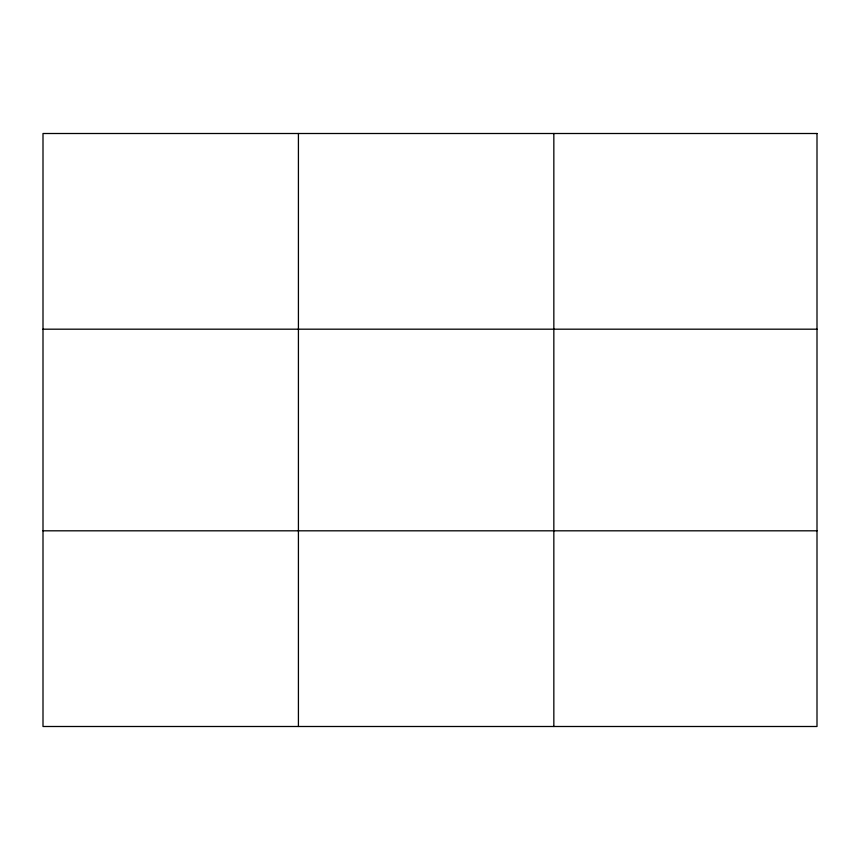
<?xml version="1.0" encoding="UTF-8"?>
<svg xmlns="http://www.w3.org/2000/svg" width="860" height="860" viewBox="0 0 860 860"><rect width="100%" height="100%" fill="white"/><g stroke="black" fill="none" stroke-linecap="round" stroke-linejoin="round"><path stroke-width="1.29" d="M298.42 133.504L298.42 726.496M553.84 133.504L553.84 726.496M43 329.187L817 329.187M43 530.813L817 530.813M817 133.504L817 726.496L43 726.496L43 133.504L817 133.504"/></g></svg>
